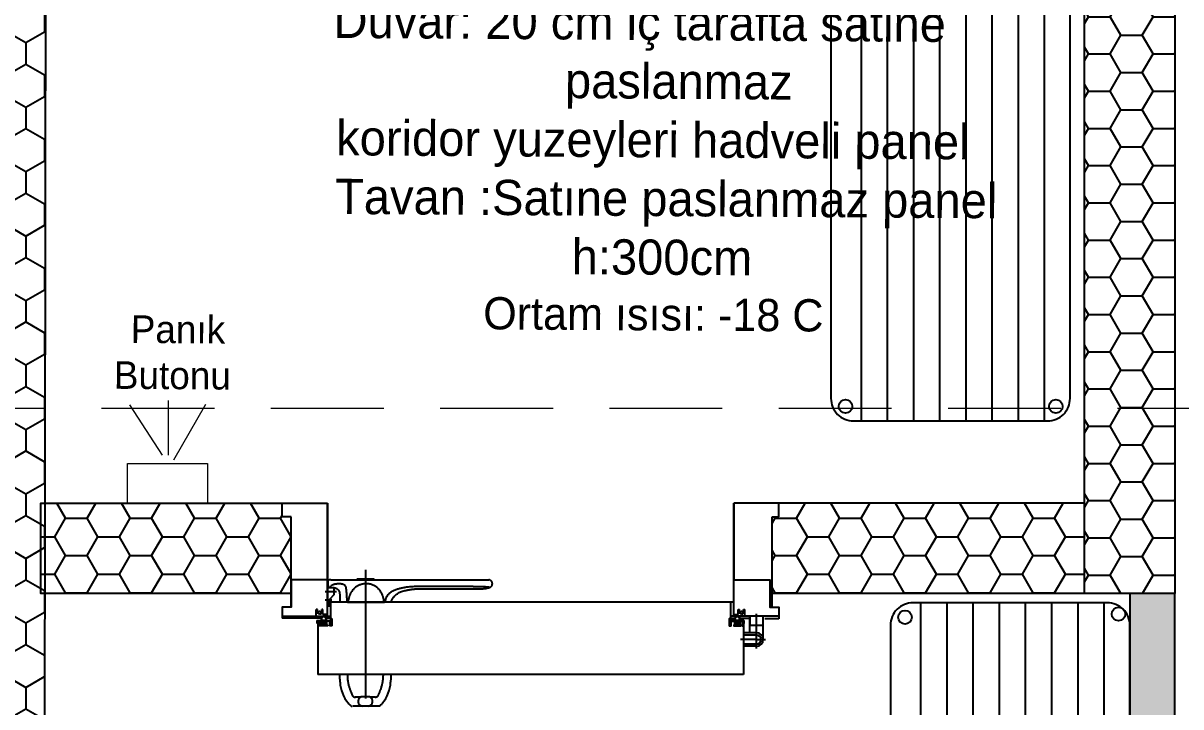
# Model space of a CAD drawing. Header units: millimetres. Extents: x 17474 to 44983, y -1049 to 14585.
# Drawn here: x 19175.8 to 19432.3, y 1142.2 to 1293.7 of the extents above; entities that cross this region are included whole.
import ezdxf

# ---------------------------------------------------------------- set-up
doc = ezdxf.new("R2010")
doc.units = ezdxf.units.MM
doc.linetypes.add('DASHED2', pattern=[0.375, 0.25, -0.125])
for name, color, linetype in [('10 CM  SOĞUK ODA PANEL-PASLANMAZ KAPLAMA', 253, 'Continuous'), ('20 CM SOĞUK ODA PANEL- PASLANMAZ', 12, 'Continuous'), ('Kıtc-041 İstif Rafı', 7, 'Continuous'), ('SOĞUK ODA KAPI', 42, 'Continuous'), ('TXT-YOO', 7, 'Continuous')]:
    doc.layers.add(name, color=color, linetype=linetype)
doc.layers.add('INT-ARMATUR', color=57, linetype='Continuous', lineweight=13)
doc.layers.add('KRN-izdusum', color=220, linetype='DASHED2', lineweight=9)
doc.styles.add('MEKAN', font='stylu.ttf', dxfattribs={"height": 13})

# ---------------------------------------------------------------- blocks, each defined once
blk = doc.blocks.new('A$C6969023C')
at = {"layer": 'Kıtc-041 İstif Rafı'}
for p, q in [((48, 152), (5, 152)), ((6.73, 0), (6.73, 152)), ((12.53, 0), (12.53, 152)), ((18.33, 0), (18.33, 152)), ((24.13, 0), (24.13, 152)), ((29.93, 0), (29.93, 152)), ((35.73, 0), (35.73, 152)), ((41.53, 0), (41.53, 152)), ((47.33, 0), (47.33, 152)), ((0, 147), (0, 5)), ((53, 5), (53, 147)), ((5, 0), (48, 0))]:
    blk.add_line(p, q, dxfattribs=at)
for centre in [(3.21, 148.79), (50.5, 149.5), (3.21, 3.21), (49.81, 3.22)]:
    blk.add_circle(centre, 1.5, dxfattribs=at)
for centre, start, end in [((4.96, 147.04), 89.5349, 180.4651), ((48.04, 147.04), 359.5349, 90.4651), ((4.96, 4.96), 179.5349, 270.4651), ((48, 4.96), 269.5349, 0.4651)]:
    blk.add_arc(centre, 4.96, start, end, dxfattribs=at)
blk = doc.blocks.new('panık butonu')
at = {"layer": 'INT-ARMATUR'}
for p, q in [((38509.25, 6797.11), (38509.25, 6809.26)), ((38510.45, 6796.14), (38517.55, 6808.44)), ((38507.95, 6797.11), (38500.68, 6808.28))]:
    blk.add_line(p, q, dxfattribs=at)
blk.add_lwpolyline([(38500.19, 6795.3), (38517.93, 6795.3), (38517.93, 6786.49), (38500.19, 6786.49)], close=True, dxfattribs=at)
at = {"layer": 'TXT-YOO', "insert": (38495.12, 6828.18), "char_height": 6.1152, "width": 30.7345, "attachment_point": 1, "rotation": 359.6197, "style": 'MEKAN'}
blk.add_mtext('\\pi5.79826;Panık \\P\\pi2.12288;Butonu \\P\\pi13.84964; \\P\\pi10.81443;   ', dxfattribs=at)

msp = doc.modelspace()

# ---------------------------------------------------------------- hatches: boundary and pattern name
at = {"layer": '10 CM  SOĞUK ODA PANEL-PASLANMAZ KAPLAMA'}
h = msp.add_hatch(dxfattribs=at)
h.set_pattern_fill('HONEY', color=256, scale=1.5)
h.set_pattern_definition([(0, (14720.4874, 2134.0226), (7.14375, 4.124446), [4.7625, -9.525]), (120, (14720.4874, 2134.0226), (-7.14375, 4.124446), [4.7625, -9.525]), (60, (14720.4874, 2134.0226), (2e-08, 8.248892), [-9.525, 4.7625])])
h.paths.add_polyline_path([(19180.51, 846.89), (19817.81, 846.89), (19817.81, 856.89), (19430.97, 856.89), (19430.97, 1167.31), (19420.97, 1167.31), (19420.97, 856.89), (19180.51, 856.89)])
at = {"layer": '20 CM SOĞUK ODA PANEL- PASLANMAZ'}
h = msp.add_hatch(dxfattribs=at)
h.set_pattern_fill('HONEY', color=256, scale=1.5, angle=-90)
h.set_pattern_definition([(270, (31265.2014, 32214.6688), (4.12444597, -7.14375), [4.7625, -9.525]), (30, (31265.2014, 32214.6688), (4.124446, 7.14375), [4.7625, -9.525]), (330, (31265.2014, 32214.6688), (8.24889196, -2e-08), [-9.525, 4.7625])])
h.paths.add_polyline_path([(19160.47, 1073.72), (19160.97, 1425.21), (19180.97, 1425.21), (19180.47, 1073.72)])
h = msp.add_hatch(dxfattribs=at)
h.set_pattern_fill('HONEY', color=256, scale=1.5)
h.set_pattern_definition([(0, (-11484.8873, 13301.388), (7.14375, 4.12444597), [4.7625, -9.525]), (120, (-11484.8873, 13301.388), (-7.14375, 4.124446), [4.7625, -9.525]), (60, (-11484.8873, 13301.388), (2e-08, 8.24889196), [-9.525, 4.7625])])
edge = h.paths.add_edge_path()
edge.add_line((19430.97, 1425.21), (19430.97, 1167.31))
edge.add_line((19430.97, 1167.31), (19410.97, 1167.31))
edge.add_line((19410.97, 1167.31), (19410.97, 1425.19))
edge.add_line((19410.97, 1425.19), (19430.97, 1425.19))
h = msp.add_hatch(dxfattribs=at)
h.set_pattern_fill('HONEY', color=256, scale=1.5)
h.set_pattern_definition([(0, (-11754.3384, 13272.7236), (7.14375, 4.12444597), [4.7625, -9.525]), (120, (-11754.3384, 13272.7236), (-7.14375, 4.124446), [4.7625, -9.525]), (60, (-11754.3384, 13272.7236), (2e-08, 8.24889196), [-9.525, 4.7625])])
h.paths.add_polyline_path([(19233.24, 1184.3), (19233.24, 1187.3), (19179.79, 1187.3), (19179.79, 1167.3), (19235.24, 1167.3), (19235.24, 1184.3)])
h.paths.add_polyline_path([(19341.74, 1184.3), (19341.74, 1167.3), (19410.97, 1167.31), (19410.97, 1187.31), (19343.24, 1187.3), (19343.24, 1184.3)])

# ---------------------------------------------------------------- linework, layer by layer
at = {"layer": '10 CM  SOĞUK ODA PANEL-PASLANMAZ KAPLAMA'}
msp.add_lwpolyline([(19180.51, 846.89), (19817.81, 846.89), (19817.81, 856.89), (19430.97, 856.89), (19430.97, 1167.31), (19420.97, 1167.31), (19420.97, 856.89), (19180.51, 856.89)], close=True, dxfattribs=at)
at = {"layer": '20 CM SOĞUK ODA PANEL- PASLANMAZ'}
for points in [[(19160.47, 1073.72), (19160.97, 1425.21), (19180.97, 1425.21), (19180.47, 1073.72), (19160.47, 1073.72)], [(19430.97, 1425.21), (19430.97, 1167.31), (19410.97, 1167.31), (19410.97, 1425.19), (19430.97, 1425.19)], [(19410.97, 1187.31), (19343.24, 1187.3)], [(19235.24, 1167.3), (19179.79, 1167.3), (19179.79, 1187.3), (19243.24, 1187.3)], [(19410.97, 1167.31), (19341.74, 1167.3)]]:
    msp.add_lwpolyline(points, dxfattribs=at)
at = {"layer": 'KRN-izdusum', "ltscale": 100}
msp.add_lwpolyline([(19155.71, 1208.38), (19741.71, 1208.38)], dxfattribs=at)
at = {"layer": 'SOĞUK ODA KAPI'}
for p, q in [((19233.24, 1187.3), (19243.24, 1187.3)), ((19233.24, 1184.3), (19233.24, 1187.3)), ((19243.24, 1162.49), (19243.24, 1187.3)), ((19243.24, 1187.3), (19243.24, 1170.3)), ((19333.24, 1167.3), (19333.24, 1187.3)), ((19343.24, 1187.3), (19333.24, 1187.3)), ((19333.24, 1187.3), (19333.24, 1170.3)), ((19343.24, 1184.3), (19343.24, 1187.3)), ((19235.24, 1184.3), (19233.24, 1184.3)), ((19235.24, 1164.3), (19235.24, 1184.3)), ((19341.74, 1164.3), (19341.74, 1184.3)), ((19341.74, 1184.3), (19343.24, 1184.3)), ((19251.64, 1172.54), (19251.64, 1144.06)), ((19243.24, 1170.3), (19235.24, 1170.3)), ((19244.02, 1170.3), (19243.64, 1170.3)), ((19245.98, 1169.42), (19245.64, 1169.42)), ((19251.64, 1170.45), (19249.84, 1170.45)), ((19250.34, 1170.45), (19250.34, 1170.46)), ((19250.34, 1170.46), (19250.47, 1170.46)), ((19250.47, 1170.45), (19250.47, 1170.46)), ((19250.57, 1170.46), (19250.47, 1170.46)), ((19250.57, 1170.46), (19250.57, 1170.45)), ((19250.57, 1170.46), (19252.7, 1170.46)), ((19253.44, 1170.45), (19251.64, 1170.45)), ((19252.7, 1170.45), (19252.7, 1170.46)), ((19252.7, 1170.46), (19252.8, 1170.46)), ((19252.8, 1170.45), (19252.8, 1170.46)), ((19252.8, 1170.46), (19252.94, 1170.46)), ((19252.94, 1170.45), (19252.94, 1170.46)), ((19333.24, 1170.3), (19341.24, 1170.3)), ((19245.24, 1167.65), (19242.74, 1167.65)), ((19244.24, 1165.8), (19242.74, 1165.8)), ((19244.24, 1165.8), (19242.74, 1165.8)), ((19333.24, 1165.35), (19243.94, 1165.35)), ((19243.94, 1165.35), (19243.94, 1160.75)), ((19243.94, 1165.35), (19243.94, 1160.75)), ((19247.67, 1165.35), (19246.01, 1165.35)), ((19247.69, 1165.35), (19255.85, 1165.35)), ((19332.54, 1165.35), (19332.54, 1160.75)), ((19233.24, 1162.3), (19233.24, 1161.8)), ((19241.85, 1161.8), (19233.24, 1161.8)), ((19240.76, 1162.3), (19240.76, 1163.79)), ((19241.07, 1163.79), (19240.76, 1163.79)), ((19240.76, 1162.3), (19243.24, 1162.3)), ((19241.07, 1163.24), (19241.07, 1163.79)), ((19241.2, 1163.11), (19241.07, 1163.24)), ((19241.2, 1162.8), (19241.2, 1163.1)), ((19241.51, 1162.8), (19241.2, 1162.8)), ((19241.51, 1162.8), (19241.84, 1162.8)), ((19241.84, 1163.11), (19241.97, 1163.24)), ((19241.84, 1162.8), (19241.84, 1163.1)), ((19242.25, 1163.79), (19241.97, 1163.79)), ((19241.97, 1163.24), (19241.97, 1163.79)), ((19242.25, 1162.67), (19242.25, 1163.79)), ((19243.24, 1162.67), (19242.25, 1162.67)), ((19243.94, 1161.8), (19243.02, 1161.8)), ((19243.24, 1162.3), (19243.24, 1162.67)), ((19243.24, 1162.3), (19243.94, 1162.3)), ((19243.24, 1162.3), (19243.94, 1162.3)), ((19333.24, 1162.3), (19332.54, 1162.3)), ((19332.54, 1161.8), (19333.46, 1161.8)), ((19333.24, 1162.67), (19334.23, 1162.67)), ((19333.24, 1162.3), (19333.24, 1162.67)), ((19335.71, 1162.3), (19333.24, 1162.3)), ((19334.23, 1163.79), (19334.51, 1163.79)), ((19334.23, 1162.67), (19334.23, 1163.79)), ((19334.51, 1163.24), (19334.51, 1163.79)), ((19334.64, 1163.11), (19334.51, 1163.24)), ((19334.63, 1161.8), (19336.79, 1161.8)), ((19334.64, 1162.8), (19334.64, 1163.1)), ((19334.97, 1162.8), (19334.64, 1162.8)), ((19334.97, 1162.8), (19335.28, 1162.8)), ((19335.28, 1163.11), (19335.41, 1163.24)), ((19335.28, 1162.8), (19335.28, 1163.1)), ((19335.41, 1163.79), (19335.71, 1163.79)), ((19335.41, 1163.24), (19335.41, 1163.79)), ((19335.71, 1162.3), (19335.71, 1163.79)), ((19336.79, 1162.3), (19336.79, 1160.3)), ((19336.79, 1158.6), (19336.79, 1162.3)), ((19338.29, 1155.1), (19338.29, 1162.8)), ((19339.79, 1157.1), (19339.79, 1162.3)), ((19343.24, 1162.3), (19343.24, 1161.65)), ((19241.09, 1161.15), (19241.09, 1149.35)), ((19241.09, 1161.15), (19241.24, 1161.15)), ((19241.09, 1161.15), (19241.24, 1161.15)), ((19241.91, 1161.36), (19241.91, 1161.33)), ((19241.93, 1161.31), (19242.2, 1161.31)), ((19242.2, 1160.81), (19242, 1160.98)), ((19242.2, 1160.59), (19242, 1160.82)), ((19242.02, 1161.13), (19242.2, 1160.99)), ((19242.2, 1160.92), (19242.02, 1161.02)), ((19242.2, 1160.7), (19242.02, 1160.85)), ((19242.2, 1161.1), (19242.04, 1161.16)), ((19242.08, 1161.4), (19242.8, 1161.4)), ((19242.2, 1161.31), (19242.2, 1161.1)), ((19242.2, 1160.99), (19242.2, 1160.92)), ((19242.2, 1160.81), (19242.2, 1160.7)), ((19242.2, 1160.59), (19242.68, 1160.59)), ((19242.29, 1161.15), (19242.29, 1160.87)), ((19242.58, 1160.87), (19242.58, 1161.15)), ((19242.68, 1161.31), (19242.94, 1161.31)), ((19242.68, 1161.1), (19242.68, 1161.31)), ((19242.83, 1161.16), (19242.68, 1161.1)), ((19242.68, 1160.99), (19242.85, 1161.13)), ((19242.68, 1160.92), (19242.85, 1161.02)), ((19242.68, 1160.99), (19242.68, 1160.92)), ((19242.68, 1160.92), (19242.68, 1160.99)), ((19242.68, 1160.81), (19242.87, 1160.98)), ((19242.68, 1160.7), (19242.85, 1160.85)), ((19242.68, 1160.59), (19242.87, 1160.82)), ((19242.68, 1160.81), (19242.68, 1160.7)), ((19242.68, 1160.7), (19242.68, 1160.81)), ((19242.96, 1161.33), (19242.96, 1161.36)), ((19333.52, 1161.36), (19333.52, 1161.33)), ((19333.54, 1161.31), (19333.81, 1161.31)), ((19333.81, 1160.81), (19333.61, 1160.98)), ((19333.81, 1160.59), (19333.61, 1160.82)), ((19333.63, 1161.13), (19333.81, 1160.99)), ((19333.81, 1160.92), (19333.63, 1161.02)), ((19333.81, 1160.7), (19333.63, 1160.85)), ((19333.81, 1161.1), (19333.65, 1161.16)), ((19333.69, 1161.4), (19334.41, 1161.4)), ((19333.81, 1161.31), (19333.81, 1161.1)), ((19333.81, 1160.99), (19333.81, 1160.92)), ((19333.81, 1160.81), (19333.81, 1160.7)), ((19333.81, 1160.59), (19334.29, 1160.59)), ((19333.9, 1161.15), (19333.9, 1160.87)), ((19334.19, 1160.87), (19334.19, 1161.15)), ((19334.29, 1161.31), (19334.55, 1161.31)), ((19334.29, 1161.1), (19334.29, 1161.31)), ((19334.44, 1161.16), (19334.29, 1161.1)), ((19334.29, 1160.99), (19334.46, 1161.13)), ((19334.29, 1160.92), (19334.46, 1161.02)), ((19334.29, 1160.99), (19334.29, 1160.92)), ((19334.29, 1160.92), (19334.29, 1160.99)), ((19334.29, 1160.81), (19334.48, 1160.98)), ((19334.29, 1160.7), (19334.46, 1160.85)), ((19334.29, 1160.59), (19334.48, 1160.82)), ((19334.29, 1160.81), (19334.29, 1160.7)), ((19334.29, 1160.7), (19334.29, 1160.81)), ((19334.57, 1161.33), (19334.57, 1161.36)), ((19335.39, 1161.15), (19335.24, 1161.15)), ((19335.39, 1161.15), (19335.24, 1161.15)), ((19335.39, 1161.15), (19335.39, 1149.35)), ((19336.79, 1160.3), (19339.79, 1160.3)), ((19343.24, 1161.65), (19340.15, 1161.65)), ((19338.29, 1157.1), (19334.74, 1157.1)), ((19338.29, 1158.6), (19335.39, 1158.6)), ((19338.29, 1158.1), (19335.39, 1158.1)), ((19338.29, 1157.1), (19340.29, 1157.1)), ((19338.29, 1156.1), (19335.39, 1156.1)), ((19338.29, 1155.6), (19335.39, 1155.6)), ((19335.39, 1149.35), (19241.09, 1149.35)), ((19251, 1142.32), (19248.85, 1142.32)), ((19250.04, 1143.45), (19250.05, 1143.32)), ((19251, 1142.32), (19251, 1142.32)), ((19254.42, 1142.32), (19252.28, 1142.32)), ((19252.28, 1142.32), (19252.28, 1142.32))]:
    msp.add_line(p, q, dxfattribs=at)
for points in [[(19243.24, 1170.3), (19235.24, 1170.3), (19235.24, 1164.3), (19233.24, 1164.3), (19233.24, 1162.3), (19243.24, 1162.3)], [(19333.24, 1162.3), (19333.24, 1170.3), (19341.24, 1170.3), (19341.24, 1164.3), (19343.24, 1164.3), (19343.24, 1162.3)], [(19244.74, 1168.55), (19243.24, 1168.55), (19243.24, 1164.55), (19243.74, 1164.55), (19243.74, 1166.05), (19244.74, 1167.05)]]:
    msp.add_lwpolyline(points, close=True, dxfattribs=at)
for points in [[(19241.24, 1161.15), (19241.09, 1161.15), (19241.09, 1160.6), (19240.94, 1160.75), (19240.94, 1161.2, -0.414214), (19241.04, 1161.3), (19241.89, 1161.3, -0.414214), (19241.99, 1161.2), (19241.99, 1160.35, 0.414214), (19242.09, 1160.25), (19242.79, 1160.25, 0.414214), (19242.89, 1160.35), (19242.89, 1161.2, -0.414214), (19242.99, 1161.3), (19243.84, 1161.3, -0.414214), (19243.94, 1161.2), (19243.94, 1160.3, 0.414214), (19243.99, 1160.25), (19244.04, 1160.25, 0.414214), (19244.09, 1160.3), (19244.09, 1161.8), (19244.24, 1161.65), (19244.24, 1160.2, -0.414214), (19244.14, 1160.1), (19243.89, 1160.1, -0.414214), (19243.79, 1160.2), (19243.79, 1161.1, 0.414214), (19243.74, 1161.15), (19243.09, 1161.15, 0.414214), (19243.04, 1161.1), (19243.04, 1160.3, 0.414214), (19243.09, 1160.25), (19243.24, 1160.25), (19243.24, 1160.1), (19241.64, 1160.1), (19241.64, 1160.25), (19241.79, 1160.25, 0.414214), (19241.84, 1160.3), (19241.84, 1161.1, 0.414214), (19241.79, 1161.15), (19241.44, 1161.15, 0.414214), (19241.39, 1161.1), (19241.39, 1160.1), (19241.24, 1160.1)], [(19335.24, 1161.15), (19335.39, 1161.15), (19335.39, 1160.6), (19335.54, 1160.75), (19335.54, 1161.2, 0.414214), (19335.44, 1161.3), (19334.59, 1161.3, 0.414214), (19334.49, 1161.2), (19334.49, 1160.35, -0.414214), (19334.39, 1160.25), (19333.69, 1160.25, -0.414214), (19333.59, 1160.35), (19333.59, 1161.2, 0.414214), (19333.49, 1161.3), (19332.64, 1161.3, 0.414214), (19332.54, 1161.2), (19332.54, 1160.3, -0.414214), (19332.49, 1160.25), (19332.44, 1160.25, -0.414214), (19332.39, 1160.3), (19332.39, 1161.8), (19332.24, 1161.65), (19332.24, 1160.2, 0.414214), (19332.34, 1160.1), (19332.59, 1160.1, 0.414214), (19332.69, 1160.2), (19332.69, 1161.1, -0.414214), (19332.74, 1161.15), (19333.39, 1161.15, -0.414214), (19333.44, 1161.1), (19333.44, 1160.3, -0.414214), (19333.39, 1160.25), (19333.24, 1160.25), (19333.24, 1160.1), (19334.84, 1160.1), (19334.84, 1160.25), (19334.69, 1160.25, -0.414214), (19334.64, 1160.3), (19334.64, 1161.1, -0.414214), (19334.69, 1161.15), (19335.04, 1161.15, -0.414214), (19335.09, 1161.1), (19335.09, 1160.1), (19335.24, 1160.1)]]:
    msp.add_lwpolyline(points, format="xyb", close=True, dxfattribs=at)
for centre in [(19241.51, 1163.11), (19334.97, 1163.11)]:
    msp.add_circle(centre, 0.309, dxfattribs=at)
for centre, radius, start, end in [((19243.64, 1170), 0.3, 90, 180), ((19249.84, 1170.25), 0.2, 90, 165.3286), ((19253.44, 1170.25), 0.2, 14.7553, 90), ((19247.2, 1165.1), 0.552, 27.5288, 30.3991), ((19242.44, 1161.66), 0.6, 128.5119, 207.7958), ((19241.95, 1161.74), 0.048, 102.7183, 237.2817), ((19241.91, 1161.68), 0.024, 357.226, 57.2817), ((19242.44, 1161.66), 0.504, 177.226, 200.262), ((19241.93, 1161.81), 0.024, 282.7183, 342.774), ((19242.44, 1161.66), 0.504, 17.226, 162.774), ((19242.11, 1162.12), 0.048, 75.0303, 174.9697), ((19242.44, 1161.66), 0.6, 105.5119, 121.4881), ((19242.32, 1162.21), 0.048, 52.0303, 151.9697), ((19242.44, 1161.66), 0.6, 81.5119, 98.4881), ((19242.55, 1162.21), 0.048, 28.0303, 127.9697), ((19242.44, 1161.66), 0.6, 58.5119, 74.4881), ((19242.76, 1162.12), 0.048, 5.0303, 104.9697), ((19242.44, 1161.66), 0.6, 332.2042, 51.4881), ((19242.44, 1161.66), 0.504, 339.738, 2.774), ((19242.94, 1161.81), 0.024, 197.226, 257.2817), ((19242.92, 1161.74), 0.048, 302.7183, 77.2817), ((19242.96, 1161.68), 0.024, 122.7183, 182.774), ((19334.05, 1161.65), 0.6, 128.5119, 207.7958), ((19333.56, 1161.74), 0.048, 102.7183, 237.2817), ((19333.52, 1161.68), 0.024, 357.226, 57.2817), ((19334.05, 1161.65), 0.504, 177.226, 200.262), ((19333.54, 1161.81), 0.024, 282.7183, 342.774), ((19334.05, 1161.65), 0.504, 17.226, 162.774), ((19333.72, 1162.12), 0.048, 75.0303, 174.9697), ((19334.05, 1161.65), 0.6, 105.5119, 121.4881), ((19333.93, 1162.21), 0.048, 52.0303, 151.9697), ((19334.05, 1161.65), 0.6, 81.5119, 98.4881), ((19334.16, 1162.21), 0.048, 28.0303, 127.9697), ((19334.05, 1161.65), 0.6, 58.5119, 74.4881), ((19334.37, 1162.12), 0.048, 5.0303, 104.9697), ((19334.05, 1161.65), 0.6, 332.2042, 51.4881), ((19334.05, 1161.65), 0.504, 339.738, 2.774), ((19334.55, 1161.81), 0.024, 197.226, 257.2817), ((19334.53, 1161.74), 0.048, 302.7183, 77.2817), ((19334.57, 1161.68), 0.024, 122.7183, 182.774), ((19241.88, 1161.36), 0.024, 0, 27.7958), ((19241.93, 1161.33), 0.024, 180, 270), ((19242.08, 1161.52), 0.12, 200.262, 270), ((19242.01, 1161), 0.02, 60.9988, 229.0548), ((19242.01, 1160.84), 0.02, 57.7108, 228.3781), ((19242.04, 1161.15), 0.02, 66.4243, 230.0709), ((19242.44, 1161.15), 0.144, 0, 180), ((19242.44, 1160.87), 0.144, 180, 0), ((19242.8, 1161.52), 0.12, 270, 339.738), ((19242.84, 1161.15), 0.02, 309.9291, 113.5757), ((19242.86, 1161), 0.02, 310.9452, 119.0012), ((19242.86, 1160.84), 0.02, 311.6219, 122.2892), ((19242.94, 1161.33), 0.024, 270, 0), ((19242.99, 1161.36), 0.024, 152.2042, 180), ((19333.49, 1161.36), 0.024, 0, 27.7958), ((19333.54, 1161.33), 0.024, 180, 270), ((19333.69, 1161.52), 0.12, 200.262, 270), ((19333.62, 1161), 0.02, 60.9988, 229.0548), ((19333.62, 1160.84), 0.02, 57.7108, 228.3781), ((19333.65, 1161.15), 0.02, 66.4243, 230.0709), ((19334.05, 1161.15), 0.144, 0, 180), ((19334.05, 1160.87), 0.144, 180, 0), ((19334.41, 1161.52), 0.12, 270, 339.738), ((19334.45, 1161.15), 0.02, 309.9291, 113.5757), ((19334.47, 1161), 0.02, 310.9452, 119.0012), ((19334.47, 1160.84), 0.02, 311.6219, 122.2892), ((19334.55, 1161.33), 0.024, 270, 0), ((19334.6, 1161.36), 0.024, 152.2042, 180), ((19338.29, 1157.1), 1.5, 270, 90), ((19338.29, 1157.1), 1, 270, 90), ((19253.54, 1147.89), 7.5, 182, 220.2996), ((19249.73, 1147.89), 7.5, 319.6784, 358), ((19250.94, 1143.48), 0.899, 96.8232, 182.0554), ((19251.04, 1143.32), 0.998, 179.8792, 267.552), ((19252.23, 1143.32), 0.998, 272.448, 0.1208)]:
    msp.add_arc(centre, radius, start, end, dxfattribs=at)
for points, degree in [([(19243.34, 1170), (19243.34, 1168.9)], 1), ([(19245.64, 1170.3), (19247.62, 1170.3), (19249.61, 1170.3), (19251.6, 1170.3)], 3), ([(19251.6, 1170.3), (19251.61, 1170.3), (19251.62, 1170.3), (19251.63, 1170.3)], 3), ([(19251.63, 1170.3), (19260.5, 1170.3), (19269.35, 1170.3), (19278.21, 1170.3)], 3), ([(19279.77, 1169.41), (19279.77, 1169.53)], 1), ([(19243.64, 1168.6), (19244.55, 1168.6)], 1), ([(19245.95, 1167.25), (19246.01, 1165.35)], 1), ([(19247.67, 1165.35), (19247.58, 1166.38), (19247.49, 1167.41), (19247.41, 1168.43)], 3), ([(19279.34, 1168.74), (19279.34, 1168.74)], 1), ([(19247.67, 1165.35), (19247.67, 1165.36), (19247.68, 1165.37), (19247.68, 1165.38)], 3), ([(19247.69, 1165.35), (19247.68, 1165.35), (19247.68, 1165.35), (19247.67, 1165.35)], 3), ([(19255.86, 1165.35), (19255.85, 1165.35), (19255.85, 1165.35), (19255.85, 1165.35)], 3), ([(19246.05, 1147.63), (19245.99, 1149.35)], 1), ([(19247.71, 1149.35), (19247.71, 1149.35), (19247.72, 1149.35), (19247.72, 1149.35)], 3), ([(19255.56, 1149.35), (19255.56, 1149.35), (19255.57, 1149.35), (19255.57, 1149.35)], 3), ([(19257.29, 1149.35), (19257.23, 1147.63)], 1), ([(19248.42, 1142.42), (19248.29, 1142.54)], 1), ([(19248.51, 1142.35), (19248.74, 1142.33)], 1), ([(19251, 1142.32), (19248.86, 1142.32)], 1), ([(19254.42, 1142.32), (19252.28, 1142.32)], 1), ([(19253.23, 1143.32), (19253.23, 1143.37), (19253.24, 1143.41), (19253.24, 1143.45)], 3), ([(19254.89, 1142.46), (19254.75, 1142.38), (19254.59, 1142.33), (19254.42, 1142.32)], 3), ([(19254.97, 1142.51), (19254.83, 1142.43)], 1)]:
    msp.add_open_spline(points, degree=degree, dxfattribs=at)
for points, knots in [([(19244.02, 1170.3), (19244.04, 1170.3), (19244.08, 1170.3), (19244.14, 1170.3), (19244.16, 1170.3), (19244.21, 1170.3), (19244.23, 1170.3), (19244.31, 1170.3), (19244.37, 1170.3), (19244.46, 1170.3), (19244.49, 1170.3), (19244.56, 1170.3), (19244.6, 1170.3), (19244.71, 1170.3), (19244.78, 1170.3), (19244.9, 1170.3), (19244.94, 1170.3), (19245.02, 1170.3), (19245.07, 1170.3), (19245.19, 1170.3), (19245.28, 1170.3), (19245.46, 1170.3), (19245.55, 1170.3), (19245.64, 1170.3)], [0, 0, 0, 0, 0.125, 0.125, 0.1875, 0.1875, 0.25, 0.25, 0.375, 0.375, 0.4375, 0.4375, 0.5, 0.5, 0.625, 0.625, 0.6875, 0.6875, 0.75, 0.75, 0.875, 0.875, 1, 1, 1, 1]), ([(19245.64, 1169.42), (19245.55, 1169.42), (19245.46, 1169.42), (19245.28, 1169.4), (19245.19, 1169.39), (19245.02, 1169.37), (19244.94, 1169.35), (19244.78, 1169.32), (19244.7, 1169.3), (19244.56, 1169.25), (19244.49, 1169.23), (19244.37, 1169.18), (19244.31, 1169.15), (19244.24, 1169.11), (19244.21, 1169.1), (19244.17, 1169.07), (19244.15, 1169.06), (19244.09, 1169.02), (19244.05, 1169), (19244.03, 1168.97)], [0, 0, 0, 0, 0.125, 0.125, 0.25, 0.25, 0.375, 0.375, 0.5, 0.5, 0.625, 0.625, 0.75, 0.75, 0.8125, 0.8125, 0.875, 0.875, 1, 1, 1, 1]), ([(19247.41, 1168.43), (19247.41, 1168.51), (19247.39, 1168.59), (19247.36, 1168.71), (19247.35, 1168.74), (19247.32, 1168.82), (19247.3, 1168.85), (19247.26, 1168.92), (19247.24, 1168.95), (19247.19, 1169.01), (19247.16, 1169.04), (19247.08, 1169.12), (19247.01, 1169.17), (19246.91, 1169.23), (19246.87, 1169.25), (19246.8, 1169.29), (19246.76, 1169.3), (19246.64, 1169.34), (19246.57, 1169.37), (19246.4, 1169.4), (19246.32, 1169.41), (19246.15, 1169.42), (19246.07, 1169.42), (19245.98, 1169.42)], [0, 0, 0, 0, 0.125, 0.125, 0.1875, 0.1875, 0.25, 0.25, 0.3125, 0.3125, 0.375, 0.375, 0.5, 0.5, 0.5625, 0.5625, 0.625, 0.625, 0.75, 0.75, 0.875, 0.875, 1, 1, 1, 1]), ([(19251.6, 1169.44), (19251.58, 1169.44), (19251.55, 1169.44), (19251.5, 1169.43), (19251.45, 1169.43), (19251.4, 1169.43), (19251.34, 1169.42), (19251.26, 1169.42), (19251.14, 1169.4), (19250.99, 1169.38), (19250.84, 1169.34), (19250.65, 1169.29), (19250.4, 1169.21), (19250.12, 1169.08), (19249.76, 1168.89), (19249.42, 1168.65), (19249.12, 1168.37), (19248.91, 1168.15), (19248.71, 1167.9), (19248.54, 1167.65), (19248.38, 1167.38), (19248.27, 1167.16), (19248.2, 1166.99), (19248.15, 1166.87), (19248.11, 1166.76), (19248.07, 1166.64), (19248.05, 1166.56), (19248.04, 1166.52)], [0, 0, 0, 0, 0.010378, 0.020748, 0.031117, 0.041489, 0.051872, 0.06227, 0.093112, 0.124053, 0.154883, 0.185878, 0.24823, 0.310784, 0.373013, 0.498068, 0.559653, 0.62321, 0.684979, 0.74872, 0.810615, 0.874277, 0.898984, 0.923899, 0.949033, 0.974396, 1, 1, 1, 1]), ([(19251.64, 1169.44), (19251.63, 1169.44), (19251.62, 1169.44), (19251.61, 1169.44), (19251.6, 1169.44)], [0, 0, 0, 0, 0.499997, 1, 1, 1, 1]), ([(19251.71, 1169.44), (19251.7, 1169.44), (19251.68, 1169.44), (19251.65, 1169.44), (19251.64, 1169.44)], [0, 0, 0, 0, 0.500626, 1, 1, 1, 1]), ([(19255.73, 1165.89), (19255.73, 1165.91), (19255.72, 1165.95), (19255.71, 1166.02), (19255.7, 1166.08), (19255.69, 1166.14), (19255.68, 1166.2), (19255.66, 1166.3), (19255.62, 1166.44), (19255.57, 1166.62), (19255.51, 1166.79), (19255.42, 1167.02), (19255.29, 1167.31), (19255.11, 1167.63), (19254.83, 1168.04), (19254.42, 1168.49), (19253.93, 1168.87), (19253.5, 1169.11), (19253.16, 1169.25), (19252.86, 1169.34), (19252.63, 1169.39), (19252.45, 1169.42), (19252.26, 1169.44), (19252.11, 1169.45), (19251.99, 1169.45), (19251.9, 1169.45), (19251.8, 1169.45), (19251.74, 1169.44), (19251.71, 1169.44)], [0, 0, 0, 0, 0.010572, 0.021117, 0.031635, 0.042127, 0.052596, 0.06304, 0.0945, 0.125637, 0.157148, 0.188248, 0.251304, 0.315054, 0.376557, 0.501829, 0.626283, 0.688476, 0.751151, 0.813198, 0.844175, 0.874998, 0.906162, 0.937262, 0.952953, 0.96862, 0.984292, 1, 1, 1, 1]), ([(19278.21, 1170.3), (19278.31, 1170.3), (19278.41, 1170.3), (19278.6, 1170.3), (19278.68, 1170.3), (19278.82, 1170.3), (19278.87, 1170.3), (19278.95, 1170.3), (19278.97, 1170.3), (19278.97, 1170.3)], [0, 0, 0, 0, 0.25, 0.25, 0.5, 0.5, 0.75, 0.75, 1, 1, 1, 1]), ([(19279.77, 1169.53), (19279.76, 1169.58), (19279.75, 1169.68), (19279.71, 1169.82), (19279.63, 1169.96), (19279.53, 1170.08), (19279.4, 1170.18), (19279.26, 1170.25), (19279.11, 1170.3), (19279.01, 1170.3), (19278.97, 1170.3)], [0, 0, 0, 0, 0.11689, 0.240466, 0.368935, 0.5, 0.631064, 0.759535, 0.883108, 1, 1, 1, 1]), ([(19279.34, 1168.74), (19279.4, 1168.77), (19279.53, 1168.84), (19279.67, 1169), (19279.76, 1169.2), (19279.77, 1169.34), (19279.77, 1169.41)], [0, 0, 0, 0, 0.24419, 0.499952, 0.755741, 1, 1, 1, 1]), ([(19243.34, 1168.9), (19243.34, 1168.87), (19243.35, 1168.81), (19243.39, 1168.74), (19243.43, 1168.69), (19243.47, 1168.65), (19243.54, 1168.61), (19243.6, 1168.61), (19243.64, 1168.6)], [0, 0, 0, 0, 0.239457, 0.368361, 0.5, 0.631639, 0.760542, 1, 1, 1, 1]), ([(19243.64, 1168.6), (19243.64, 1168.6), (19243.63, 1168.6), (19243.66, 1168.62), (19243.73, 1168.69), (19243.85, 1168.8), (19243.97, 1168.91), (19244.03, 1168.97)], [0, 0, 0, 0, 0.000485, 0.250117, 0.50139, 0.748482, 1, 1, 1, 1]), ([(19244.55, 1168.6), (19244.66, 1168.6), (19244.85, 1168.58), (19245.11, 1168.49), (19245.3, 1168.39), (19245.46, 1168.27), (19245.61, 1168.13), (19245.77, 1167.91), (19245.91, 1167.61), (19245.93, 1167.38), (19245.95, 1167.25)], [0, 0, 0, 0, 0.149019, 0.276482, 0.376209, 0.450174, 0.545333, 0.672102, 0.826366, 1, 1, 1, 1]), ([(19278.29, 1168.81), (19278.18, 1168.81), (19278.06, 1168.81), (19277.89, 1168.81), (19277.83, 1168.81), (19277.72, 1168.81), (19277.67, 1168.81), (19277.52, 1168.81), (19277.43, 1168.81), (19277.25, 1168.81), (19277.16, 1168.81), (19276.76, 1168.81), (19276.52, 1168.81), (19276.2, 1168.81), (19276.1, 1168.81), (19275.91, 1168.81), (19275.82, 1168.81), (19275.64, 1168.81), (19275.56, 1168.81), (19275.41, 1168.82), (19275.36, 1168.82), (19275.26, 1168.82), (19275.21, 1168.82), (19275.1, 1168.83), (19275.04, 1168.83), (19274.93, 1168.83), (19274.76, 1168.83), (19274.6, 1168.84), (19274.28, 1168.85), (19274.06, 1168.85), (19273.42, 1168.86), (19273, 1168.86), (19272.13, 1168.87), (19271.69, 1168.87), (19270.98, 1168.87), (19270.74, 1168.87), (19270.24, 1168.87), (19269.98, 1168.87), (19269.58, 1168.87), (19269.44, 1168.87), (19269.16, 1168.87), (19269.02, 1168.87), (19268.73, 1168.87), (19268.58, 1168.87), (19268.28, 1168.87), (19268.13, 1168.87), (19267.89, 1168.87), (19267.81, 1168.87), (19267.65, 1168.87), (19267.56, 1168.87), (19267.31, 1168.87), (19267.14, 1168.87), (19266.89, 1168.87), (19266.81, 1168.87), (19266.64, 1168.87), (19266.56, 1168.87), (19266.32, 1168.87), (19266.16, 1168.87), (19265.86, 1168.87), (19265.71, 1168.87), (19265.43, 1168.87), (19265.3, 1168.87), (19264.9, 1168.87), (19264.65, 1168.88), (19264.18, 1168.88), (19263.95, 1168.88), (19263.68, 1168.87), (19263.62, 1168.87), (19263.52, 1168.87), (19263.46, 1168.87), (19263.3, 1168.87), (19263.2, 1168.86), (19262.88, 1168.85), (19262.67, 1168.84), (19262.24, 1168.82), (19262.02, 1168.8), (19261.57, 1168.77), (19261.34, 1168.75), (19260.99, 1168.71), (19260.87, 1168.69), (19260.63, 1168.66), (19260.51, 1168.64), (19260.27, 1168.6), (19260.15, 1168.58), (19259.96, 1168.54), (19259.9, 1168.53), (19259.78, 1168.5), (19259.72, 1168.49), (19259.54, 1168.45), (19259.42, 1168.42), (19259.18, 1168.36), (19259.06, 1168.33), (19258.82, 1168.25), (19258.7, 1168.21), (19258.46, 1168.13), (19258.34, 1168.09), (19257.98, 1167.94), (19257.75, 1167.83), (19257.32, 1167.59), (19257.12, 1167.45), (19256.75, 1167.13), (19256.59, 1166.96), (19256.33, 1166.56), (19256.22, 1166.34), (19256.05, 1165.88), (19255.98, 1165.64), (19255.91, 1165.39)], [0, 0, 0, 0, 0.007813, 0.007813, 0.011719, 0.011719, 0.015625, 0.015625, 0.023438, 0.023438, 0.03125, 0.03125, 0.0625, 0.0625, 0.078125, 0.078125, 0.09375, 0.09375, 0.109375, 0.109375, 0.117187, 0.117187, 0.125, 0.125, 0.132812, 0.132812, 0.140625, 0.15625, 0.15625, 0.1875, 0.1875, 0.25, 0.25, 0.3125, 0.3125, 0.34375, 0.34375, 0.375, 0.375, 0.390625, 0.390625, 0.40625, 0.40625, 0.421875, 0.421875, 0.4375, 0.4375, 0.445313, 0.445313, 0.453125, 0.453125, 0.46875, 0.46875, 0.476563, 0.476563, 0.484375, 0.484375, 0.5, 0.5, 0.515625, 0.515625, 0.53125, 0.53125, 0.5625, 0.5625, 0.59375, 0.59375, 0.601563, 0.601563, 0.609375, 0.609375, 0.625, 0.625, 0.65625, 0.65625, 0.6875, 0.6875, 0.71875, 0.71875, 0.734375, 0.734375, 0.75, 0.75, 0.765625, 0.765625, 0.773437, 0.773437, 0.78125, 0.78125, 0.796875, 0.796875, 0.8125, 0.8125, 0.828125, 0.828125, 0.84375, 0.84375, 0.875, 0.875, 0.90625, 0.90625, 0.9375, 0.9375, 0.96875, 0.96875, 1, 1, 1, 1]), ([(19257.26, 1165.35), (19257.31, 1165.47), (19257.39, 1165.68), (19257.54, 1165.96), (19257.7, 1166.22), (19257.88, 1166.47), (19258.11, 1166.73), (19258.38, 1167), (19258.74, 1167.28), (19259.16, 1167.54), (19259.64, 1167.75), (19260.13, 1167.89), (19260.55, 1167.99), (19260.91, 1168.06), (19261.22, 1168.12), (19261.5, 1168.17), (19261.8, 1168.21), (19262.12, 1168.26), (19262.45, 1168.29), (19262.81, 1168.32), (19263.21, 1168.34), (19263.67, 1168.35), (19264.19, 1168.35), (19264.77, 1168.35), (19265.38, 1168.35), (19266.02, 1168.35), (19266.81, 1168.35), (19267.73, 1168.35), (19268.77, 1168.35), (19269.77, 1168.35), (19270.71, 1168.35), (19271.59, 1168.35), (19272.38, 1168.35), (19273.04, 1168.35), (19273.56, 1168.35), (19273.96, 1168.35), (19274.32, 1168.35), (19274.65, 1168.35), (19274.94, 1168.35), (19275.23, 1168.35), (19275.54, 1168.35), (19275.9, 1168.35), (19276.23, 1168.35), (19276.53, 1168.35), (19276.79, 1168.35), (19277.09, 1168.35), (19277.4, 1168.35), (19277.71, 1168.36), (19278.02, 1168.39), (19278.37, 1168.44), (19278.75, 1168.53), (19279.08, 1168.63), (19279.28, 1168.72), (19279.34, 1168.74)], [0, 0, 0, 0, 0.015896, 0.029532, 0.041055, 0.055276, 0.06873, 0.086042, 0.10476, 0.126321, 0.150225, 0.172087, 0.191197, 0.206842, 0.219097, 0.230984, 0.244387, 0.258017, 0.27224, 0.287483, 0.304285, 0.323838, 0.346447, 0.371548, 0.398236, 0.425755, 0.453757, 0.49961, 0.544709, 0.587913, 0.628466, 0.665831, 0.700508, 0.731077, 0.750087, 0.767323, 0.78288, 0.796808, 0.809806, 0.820554, 0.833827, 0.849207, 0.8669, 0.876896, 0.88792, 0.900397, 0.915384, 0.927207, 0.940552, 0.955654, 0.97263, 0.991327, 1, 1, 1, 1]), ([(19278.29, 1168.81), (19278.35, 1168.81), (19278.48, 1168.81), (19278.67, 1168.78), (19278.84, 1168.76), (19279, 1168.74), (19279.14, 1168.73), (19279.25, 1168.73), (19279.31, 1168.74), (19279.34, 1168.74), (19279.34, 1168.74), (19279.34, 1168.74)], [0, 0, 0, 0, 0.110912, 0.232083, 0.362175, 0.499262, 0.636201, 0.76957, 0.893569, 0.955315, 1, 1, 1, 1]), ([(19248.04, 1166.52), (19248.03, 1166.5), (19248.02, 1166.46), (19248, 1166.4), (19247.99, 1166.34), (19247.97, 1166.28), (19247.95, 1166.19), (19247.91, 1166.07), (19247.87, 1165.92), (19247.83, 1165.77), (19247.8, 1165.65), (19247.77, 1165.56), (19247.75, 1165.49), (19247.74, 1165.45), (19247.73, 1165.42), (19247.72, 1165.4), (19247.71, 1165.38), (19247.7, 1165.37), (19247.7, 1165.36), (19247.69, 1165.36), (19247.69, 1165.35)], [0, 0, 0, 0, 0.049484, 0.099223, 0.149218, 0.199471, 0.249985, 0.376922, 0.499168, 0.633864, 0.748411, 0.816683, 0.873652, 0.907735, 0.936863, 0.953569, 0.968429, 0.980097, 0.990588, 1, 1, 1, 1]), ([(19255.85, 1165.35), (19255.85, 1165.36), (19255.85, 1165.36), (19255.84, 1165.37), (19255.83, 1165.38), (19255.83, 1165.4), (19255.82, 1165.41), (19255.82, 1165.43), (19255.81, 1165.44), (19255.81, 1165.46), (19255.8, 1165.49), (19255.79, 1165.54), (19255.77, 1165.61), (19255.76, 1165.68), (19255.75, 1165.75), (19255.74, 1165.82), (19255.73, 1165.87), (19255.73, 1165.89)], [0, 0, 0, 0, 0.022199, 0.045629, 0.07038, 0.096525, 0.12413, 0.153247, 0.183922, 0.216196, 0.250102, 0.366926, 0.49975, 0.62023, 0.749884, 0.87259, 1, 1, 1, 1]), ([(19255.91, 1165.39), (19255.91, 1165.39), (19255.91, 1165.39), (19255.91, 1165.39), (19255.91, 1165.39), (19255.91, 1165.39), (19255.91, 1165.39), (19255.9, 1165.38), (19255.9, 1165.38), (19255.9, 1165.38), (19255.9, 1165.38), (19255.89, 1165.37), (19255.89, 1165.37), (19255.89, 1165.37), (19255.89, 1165.37), (19255.88, 1165.37), (19255.88, 1165.37), (19255.88, 1165.36), (19255.88, 1165.36), (19255.88, 1165.36), (19255.87, 1165.36), (19255.86, 1165.35), (19255.86, 1165.35), (19255.86, 1165.35)], [0, 0, 0, 0, 0.004751, 0.00945, 0.018647, 0.036285, 0.068918, 0.126251, 0.174269, 0.239554, 0.275914, 0.300499, 0.36816, 0.411986, 0.453888, 0.509378, 0.52138, 0.533002, 0.573311, 0.637733, 0.717038, 0.866069, 1, 1, 1, 1]), ([(19257.26, 1165.35), (19257.26, 1165.35), (19257.25, 1165.35), (19257.17, 1165.35), (19257.04, 1165.35), (19256.85, 1165.35), (19256.63, 1165.35), (19256.42, 1165.35), (19256.26, 1165.35), (19256.13, 1165.35), (19256, 1165.35), (19255.91, 1165.35), (19255.87, 1165.35), (19255.87, 1165.35), (19255.86, 1165.35), (19255.86, 1165.35)], [0.8527358, 0.8527358, 0.8527358, 0.8527358, 0.8711439, 0.8895519, 0.9079599, 0.9263679, 0.9447759, 0.963184, 0.972388, 0.981592, 0.990796, 1, 1, 1, 1.0009475, 1.0009475, 1.0009475, 1.0009475]), ([(19247.67, 1149.35), (19247.65, 1149.35), (19247.62, 1149.35), (19247.57, 1149.35), (19247.52, 1149.35), (19247.48, 1149.35), (19247.43, 1149.35), (19247.38, 1149.35), (19247.34, 1149.35), (19247.25, 1149.35), (19247.12, 1149.35), (19246.95, 1149.35), (19246.8, 1149.35), (19246.62, 1149.35), (19246.42, 1149.35), (19246.26, 1149.35), (19246.16, 1149.35), (19246.1, 1149.35), (19246.05, 1149.35), (19246.02, 1149.35), (19246, 1149.35), (19246, 1149.35), (19245.99, 1149.35), (19245.99, 1149.35), (19245.99, 1149.35)], [0, 0, 0, 0, 0.015637, 0.031267, 0.046891, 0.062512, 0.078134, 0.093757, 0.109384, 0.125019, 0.187516, 0.250026, 0.312523, 0.375033, 0.500001, 0.62497, 0.687467, 0.749977, 0.812474, 0.874984, 0.90624, 0.937483, 0.968729, 1, 1, 1, 1]), ([(19247.71, 1149.35), (19247.71, 1149.35), (19247.7, 1149.35), (19247.69, 1149.35), (19247.68, 1149.35), (19247.67, 1149.35), (19247.67, 1149.35)], [0, 0, 0, 0, 0.170194, 0.499992, 0.752039, 1, 1, 1, 1]), ([(19250.83, 1144.38), (19250.83, 1144.38), (19250.83, 1144.38), (19250.83, 1144.38), (19250.83, 1144.38), (19250.82, 1144.38), (19250.82, 1144.37), (19250.82, 1144.37), (19250.82, 1144.37), (19250.82, 1144.37), (19250.82, 1144.37), (19250.82, 1144.37), (19250.81, 1144.37), (19250.81, 1144.37), (19250.8, 1144.37), (19250.78, 1144.37), (19250.76, 1144.37), (19250.72, 1144.37), (19250.69, 1144.37), (19250.61, 1144.36), (19250.56, 1144.36), (19250.4, 1144.35), (19250.29, 1144.35), (19250.09, 1144.35), (19249.99, 1144.35), (19249.78, 1144.34), (19249.68, 1144.34), (19249.51, 1144.31), (19249.46, 1144.31), (19249.4, 1144.29), (19249.39, 1144.29), (19249.39, 1144.29), (19249.38, 1144.29), (19249.37, 1144.29), (19249.36, 1144.29), (19249.36, 1144.28), (19249.35, 1144.28), (19249.34, 1144.28), (19249.33, 1144.28), (19249.32, 1144.28), (19249.28, 1144.28), (19249.22, 1144.28), (19249.16, 1144.31), (19249.1, 1144.35), (19249.06, 1144.37), (19249, 1144.42), (19248.97, 1144.46), (19248.94, 1144.5), (19248.94, 1144.5), (19248.93, 1144.51), (19248.93, 1144.51), (19248.93, 1144.52), (19248.93, 1144.52), (19248.92, 1144.52), (19248.92, 1144.52), (19248.92, 1144.52), (19248.92, 1144.52), (19248.92, 1144.53), (19248.92, 1144.53), (19248.92, 1144.53), (19248.92, 1144.53), (19248.91, 1144.53), (19248.91, 1144.54), (19248.9, 1144.55), (19248.89, 1144.57), (19248.88, 1144.59), (19248.86, 1144.62), (19248.85, 1144.64), (19248.84, 1144.68), (19248.83, 1144.7), (19248.81, 1144.75), (19248.8, 1144.77), (19248.77, 1144.85), (19248.74, 1144.91), (19248.67, 1145.09), (19248.61, 1145.23), (19248.52, 1145.46), (19248.48, 1145.55), (19248.42, 1145.72), (19248.38, 1145.81), (19248.31, 1145.99), (19248.28, 1146.08), (19248.21, 1146.27), (19248.18, 1146.37), (19248.12, 1146.57), (19248.09, 1146.67), (19248.03, 1146.88), (19248, 1146.99), (19247.95, 1147.21), (19247.92, 1147.32), (19247.9, 1147.45), (19247.9, 1147.46), (19247.89, 1147.49), (19247.89, 1147.51), (19247.88, 1147.54), (19247.88, 1147.55), (19247.88, 1147.58), (19247.87, 1147.63), (19247.86, 1147.67), (19247.85, 1147.73), (19247.85, 1147.76), (19247.83, 1147.91), (19247.81, 1148.04), (19247.78, 1148.29), (19247.77, 1148.42), (19247.75, 1148.68), (19247.74, 1148.82), (19247.73, 1149.08), (19247.73, 1149.22), (19247.72, 1149.35)], [0, 0, 0, 0, 0.001953, 0.001953, 0.003906, 0.003906, 0.005859, 0.005859, 0.006348, 0.006348, 0.006836, 0.006836, 0.007812, 0.007812, 0.015625, 0.015625, 0.03125, 0.03125, 0.0625, 0.0625, 0.125, 0.125, 0.25, 0.25, 0.375, 0.375, 0.5, 0.5, 0.5625, 0.5625, 0.566406, 0.566406, 0.570312, 0.574219, 0.574219, 0.578125, 0.578125, 0.585937, 0.585937, 0.59375, 0.59375, 0.625, 0.65625, 0.65625, 0.6875, 0.6875, 0.71875, 0.71875, 0.722656, 0.722656, 0.724609, 0.724609, 0.725098, 0.725098, 0.725586, 0.725586, 0.726562, 0.726562, 0.727539, 0.727539, 0.728516, 0.728516, 0.730469, 0.734375, 0.734375, 0.742187, 0.742187, 0.75, 0.75, 0.757812, 0.757812, 0.765625, 0.765625, 0.78125, 0.78125, 0.8125, 0.8125, 0.828125, 0.828125, 0.84375, 0.84375, 0.859375, 0.859375, 0.875, 0.875, 0.890625, 0.890625, 0.90625, 0.90625, 0.921875, 0.921875, 0.923828, 0.923828, 0.925781, 0.925781, 0.927734, 0.927734, 0.929687, 0.933594, 0.933594, 0.9375, 0.9375, 0.953125, 0.953125, 0.96875, 0.96875, 0.984375, 0.984375, 1, 1, 1, 1]), ([(19255.56, 1149.35), (19255.54, 1149.35), (19255.5, 1149.35), (19255.45, 1149.35), (19255.39, 1149.35), (19255.33, 1149.35), (19255.28, 1149.35), (19255.22, 1149.35), (19255.16, 1149.35), (19255.1, 1149.35), (19255.04, 1149.35), (19254.98, 1149.35), (19254.92, 1149.35), (19254.86, 1149.35), (19254.8, 1149.35), (19254.73, 1149.35), (19254.67, 1149.35), (19254.61, 1149.35), (19254.54, 1149.35), (19254.48, 1149.35), (19254.42, 1149.35), (19254.35, 1149.35), (19254.29, 1149.35), (19254.22, 1149.35), (19254.15, 1149.35), (19254.09, 1149.35), (19254.02, 1149.35), (19253.95, 1149.35), (19253.89, 1149.35), (19253.82, 1149.35), (19253.69, 1149.35), (19253.5, 1149.35), (19253.24, 1149.35), (19252.98, 1149.35), (19252.72, 1149.35), (19252.45, 1149.35), (19252.09, 1149.35), (19251.64, 1149.35), (19251.19, 1149.35), (19250.84, 1149.35), (19250.57, 1149.35), (19250.31, 1149.35), (19250.05, 1149.35), (19249.79, 1149.35), (19249.57, 1149.35), (19249.4, 1149.35), (19249.27, 1149.35), (19249.14, 1149.35), (19249.01, 1149.35), (19248.89, 1149.35), (19248.76, 1149.35), (19248.64, 1149.35), (19248.52, 1149.35), (19248.4, 1149.35), (19248.28, 1149.35), (19248.16, 1149.35), (19248.05, 1149.35), (19247.94, 1149.35), (19247.83, 1149.35), (19247.76, 1149.35), (19247.72, 1149.35)], [0, 0, 0, 0, 0.008782, 0.017541, 0.02628, 0.035001, 0.043705, 0.052393, 0.061066, 0.069724, 0.07837, 0.087003, 0.095627, 0.10424, 0.112845, 0.121442, 0.130033, 0.138617, 0.147197, 0.155772, 0.164343, 0.172911, 0.181476, 0.19004, 0.198601, 0.207162, 0.215721, 0.224279, 0.232836, 0.241393, 0.24995, 0.28151, 0.312787, 0.343766, 0.374433, 0.406269, 0.43705, 0.499703, 0.56189, 0.592527, 0.624205, 0.655053, 0.68622, 0.717693, 0.749456, 0.766038, 0.782622, 0.79921, 0.815803, 0.832404, 0.849015, 0.865642, 0.88229, 0.898964, 0.915673, 0.932423, 0.949222, 0.96608, 0.983001, 1, 1, 1, 1]), ([(19255.56, 1149.35), (19255.55, 1149.22), (19255.55, 1149.09), (19255.54, 1148.82), (19255.53, 1148.69), (19255.51, 1148.44), (19255.5, 1148.31), (19255.47, 1148.06), (19255.46, 1147.93), (19255.43, 1147.75), (19255.42, 1147.69), (19255.41, 1147.6), (19255.4, 1147.57), (19255.39, 1147.51), (19255.38, 1147.48), (19255.37, 1147.4), (19255.36, 1147.34), (19255.33, 1147.23), (19255.29, 1147.07), (19255.25, 1146.91), (19255.19, 1146.7), (19255.16, 1146.6), (19255.1, 1146.39), (19255.07, 1146.3), (19255, 1146.11), (19254.97, 1146.01), (19254.87, 1145.74), (19254.8, 1145.57), (19254.71, 1145.34), (19254.66, 1145.23), (19254.62, 1145.12), (19254.59, 1145.05), (19254.58, 1145.02), (19254.54, 1144.93), (19254.52, 1144.87), (19254.47, 1144.76), (19254.46, 1144.72), (19254.43, 1144.65), (19254.42, 1144.63), (19254.41, 1144.6), (19254.4, 1144.58), (19254.38, 1144.56), (19254.38, 1144.55), (19254.37, 1144.54), (19254.37, 1144.54), (19254.37, 1144.54), (19254.36, 1144.53), (19254.36, 1144.53), (19254.36, 1144.53), (19254.36, 1144.53), (19254.36, 1144.53), (19254.36, 1144.53), (19254.36, 1144.52), (19254.36, 1144.52), (19254.36, 1144.52), (19254.35, 1144.52), (19254.35, 1144.52), (19254.35, 1144.51), (19254.34, 1144.51), (19254.31, 1144.46), (19254.28, 1144.43), (19254.19, 1144.34), (19254.13, 1144.31), (19254.03, 1144.28), (19254, 1144.28), (19253.96, 1144.28), (19253.94, 1144.28), (19253.92, 1144.28), (19253.92, 1144.28), (19253.91, 1144.29), (19253.91, 1144.29), (19253.9, 1144.29), (19253.9, 1144.29), (19253.89, 1144.29), (19253.89, 1144.29), (19253.82, 1144.3), (19253.77, 1144.31), (19253.6, 1144.34), (19253.5, 1144.34), (19253.29, 1144.35), (19253.19, 1144.35), (19252.99, 1144.35), (19252.88, 1144.35), (19252.72, 1144.36), (19252.67, 1144.36), (19252.59, 1144.37), (19252.56, 1144.37), (19252.52, 1144.37), (19252.5, 1144.37), (19252.48, 1144.37), (19252.47, 1144.37), (19252.46, 1144.37), (19252.46, 1144.37), (19252.46, 1144.37), (19252.46, 1144.37), (19252.46, 1144.37), (19252.46, 1144.37), (19252.46, 1144.37), (19252.46, 1144.37), (19252.46, 1144.38), (19252.46, 1144.38), (19252.45, 1144.38), (19252.45, 1144.38), (19252.45, 1144.38), (19252.45, 1144.38), (19252.45, 1144.38), (19252.45, 1144.38), (19252.45, 1144.38), (19252.44, 1144.38)], [0, 0, 0, 0, 0.015625, 0.015625, 0.03125, 0.03125, 0.046875, 0.046875, 0.0625, 0.0625, 0.070312, 0.070312, 0.074219, 0.074219, 0.078125, 0.078125, 0.085937, 0.085937, 0.09375, 0.109375, 0.109375, 0.125, 0.125, 0.140625, 0.140625, 0.15625, 0.15625, 0.1875, 0.1875, 0.203125, 0.210937, 0.210937, 0.21875, 0.21875, 0.234375, 0.234375, 0.25, 0.25, 0.257812, 0.257812, 0.265625, 0.265625, 0.269531, 0.269531, 0.271484, 0.271484, 0.273437, 0.273437, 0.273926, 0.273926, 0.274414, 0.274414, 0.275391, 0.275391, 0.276367, 0.276367, 0.277344, 0.277344, 0.28125, 0.28125, 0.3125, 0.3125, 0.375, 0.375, 0.40625, 0.40625, 0.421875, 0.421875, 0.425781, 0.425781, 0.429687, 0.429687, 0.433594, 0.433594, 0.4375, 0.4375, 0.5, 0.5, 0.625, 0.625, 0.75, 0.75, 0.875, 0.875, 0.9375, 0.9375, 0.96875, 0.96875, 0.984375, 0.984375, 0.992187, 0.992187, 0.993164, 0.993164, 0.993652, 0.993652, 0.994141, 0.994141, 0.995117, 0.995117, 0.996094, 0.996094, 0.996582, 0.996582, 0.99707, 0.99707, 0.998047, 1, 1, 1, 1]), ([(19255.61, 1149.35), (19255.61, 1149.35), (19255.6, 1149.35), (19255.59, 1149.35), (19255.58, 1149.35), (19255.57, 1149.35), (19255.57, 1149.35)], [0, 0, 0, 0, 0.248094, 0.500004, 0.805842, 1, 1, 1, 1]), ([(19257.29, 1149.35), (19257.29, 1149.35), (19257.29, 1149.35), (19257.29, 1149.35), (19257.29, 1149.35), (19257.28, 1149.35), (19257.28, 1149.35), (19257.27, 1149.35), (19257.27, 1149.35), (19257.26, 1149.35), (19257.23, 1149.35), (19257.18, 1149.35), (19257.12, 1149.35), (19257.02, 1149.35), (19256.86, 1149.35), (19256.66, 1149.35), (19256.47, 1149.35), (19256.32, 1149.35), (19256.16, 1149.35), (19256.02, 1149.35), (19255.9, 1149.35), (19255.8, 1149.35), (19255.71, 1149.35), (19255.64, 1149.35), (19255.61, 1149.35)], [0, 0, 0, 0, 0.015637, 0.031267, 0.046891, 0.062512, 0.078134, 0.093757, 0.109384, 0.125019, 0.187516, 0.250026, 0.312523, 0.375033, 0.500001, 0.62497, 0.687468, 0.749977, 0.812475, 0.874984, 0.906241, 0.937483, 0.96873, 1, 1, 1, 1]), ([(19252.44, 1144.38), (19252.44, 1144.37), (19252.41, 1144.37), (19252.34, 1144.37), (19252.31, 1144.37), (19252.26, 1144.37), (19252.22, 1144.37), (19252.15, 1144.37), (19252.11, 1144.37), (19252.03, 1144.37), (19251.98, 1144.37), (19251.89, 1144.37), (19251.84, 1144.37), (19251.74, 1144.37), (19251.69, 1144.37), (19251.54, 1144.37), (19251.43, 1144.37), (19251.25, 1144.37), (19251.16, 1144.37), (19251.02, 1144.37), (19250.96, 1144.37), (19250.87, 1144.37), (19250.84, 1144.37), (19250.83, 1144.38)], [0, 0, 0, 0, 0.125, 0.125, 0.1875, 0.1875, 0.25, 0.25, 0.3125, 0.3125, 0.375, 0.375, 0.4375, 0.4375, 0.5, 0.5, 0.625, 0.625, 0.75, 0.75, 0.875, 0.875, 1, 1, 1, 1]), ([(19253.24, 1143.45), (19253.24, 1143.5), (19253.24, 1143.55), (19253.22, 1143.66), (19253.21, 1143.71), (19253.17, 1143.82), (19253.15, 1143.87), (19253.09, 1143.98), (19253.06, 1144.02), (19252.98, 1144.11), (19252.94, 1144.15), (19252.85, 1144.22), (19252.8, 1144.26), (19252.7, 1144.31), (19252.65, 1144.33), (19252.55, 1144.36), (19252.5, 1144.37), (19252.44, 1144.38)], [0, 0, 0, 0, 0.125, 0.125, 0.25, 0.25, 0.375, 0.375, 0.5, 0.5, 0.625, 0.625, 0.75, 0.75, 0.875, 0.875, 1, 1, 1, 1]), ([(19247.83, 1143.04), (19247.92, 1142.93), (19248.06, 1142.77), (19248.22, 1142.61), (19248.29, 1142.55), (19248.3, 1142.53)], [0, 0, 0, 0, 0.616436, 0.924773, 1, 1, 1, 1]), ([(19248.5, 1142.35), (19248.5, 1142.36), (19248.48, 1142.37), (19248.46, 1142.39), (19248.44, 1142.4), (19248.43, 1142.41), (19248.42, 1142.41), (19248.42, 1142.42), (19248.42, 1142.42), (19248.42, 1142.42), (19248.42, 1142.42)], [0, 0, 0, 0, 0.254664, 0.499901, 0.749957, 0.874984, 0.924998, 0.955008, 0.977514, 1, 1, 1, 1]), ([(19248.5, 1142.35), (19248.51, 1142.35), (19248.51, 1142.35), (19248.51, 1142.35), (19248.51, 1142.35)], [0, 0, 0, 0, 0.641564, 1, 1, 1, 1]), ([(19252.28, 1142.32), (19252.27, 1142.32), (19252.26, 1142.32), (19252.22, 1142.32), (19252.21, 1142.32), (19252.17, 1142.32), (19252.15, 1142.32), (19252.1, 1142.32), (19252.07, 1142.32), (19252, 1142.32), (19251.96, 1142.32), (19251.87, 1142.32), (19251.83, 1142.32), (19251.74, 1142.32), (19251.69, 1142.32), (19251.59, 1142.32), (19251.54, 1142.32), (19251.45, 1142.32), (19251.4, 1142.32), (19251.32, 1142.32), (19251.28, 1142.32), (19251.21, 1142.32), (19251.18, 1142.32), (19251.13, 1142.32), (19251.11, 1142.32), (19251.07, 1142.32), (19251.05, 1142.32), (19251.02, 1142.32), (19251.01, 1142.32), (19251, 1142.32)], [0, 0, 0, 0, 0.125, 0.125, 0.1875, 0.1875, 0.25, 0.25, 0.3125, 0.3125, 0.375, 0.375, 0.4375, 0.4375, 0.5, 0.5, 0.5625, 0.5625, 0.625, 0.625, 0.6875, 0.6875, 0.75, 0.75, 0.8125, 0.8125, 0.875, 0.875, 1, 1, 1, 1]), ([(19255.45, 1143.04), (19255.41, 1142.98), (19255.31, 1142.85), (19255.15, 1142.64), (19254.99, 1142.53), (19254.91, 1142.47)], [0, 0, 0, 0, 0.30021, 0.652109, 1, 1, 1, 1])]:
    msp.add_open_spline(points, degree=3, knots=knots, dxfattribs=at)

# ---------------------------------------------------------------- block references
at = {"layer": 'INT-ARMATUR', "color": 6}
msp.add_blockref('panık butonu', (-19301.22, -5599.19), dxfattribs=at)
at = {"layer": 'Kıtc-041 İstif Rafı'}
for p in [(19354.78, 1205.55), (19367.97, 1013.25)]:
    msp.add_blockref('A$C6969023C', p, dxfattribs=at)

# ---------------------------------------------------------------- texts
at = {"layer": 'TXT-YOO', "insert": (19221.12, 1363.4), "char_height": 7.8, "width": 199.4252, "attachment_point": 1, "rotation": 359.6197, "style": 'MEKAN'}
msp.add_mtext('\\pi88.61789;G47\\P\\pi68.07009;DEEPFREEZE  \\P\\pi60.82968;Alan : 14.5 m2\\P\\pi52.45867;H.mevcut: 572 cm   \\P\\pi40.97565;Döşeme :Dottı Seramik\\P\\pi23.93385;Duvar: 20 cm iç tarafta satine \\P\\pi75.29051;paslanmaz\\P\\pi24.68473;koridor yuzeyleri hadveli panel  \\P\\pi24.53056;Tavan :Satıne paslanmaz panel\\P\\pi77.02924;h:300cm {\\C14;\\c163;\\P\\pi57.51961;\\H0.91575x;Ortam ısısı: -18 C\\P\\pi97.7769;} \\P\\pi93.90545;   ', dxfattribs=at)

doc.saveas('drawing.dxf')
